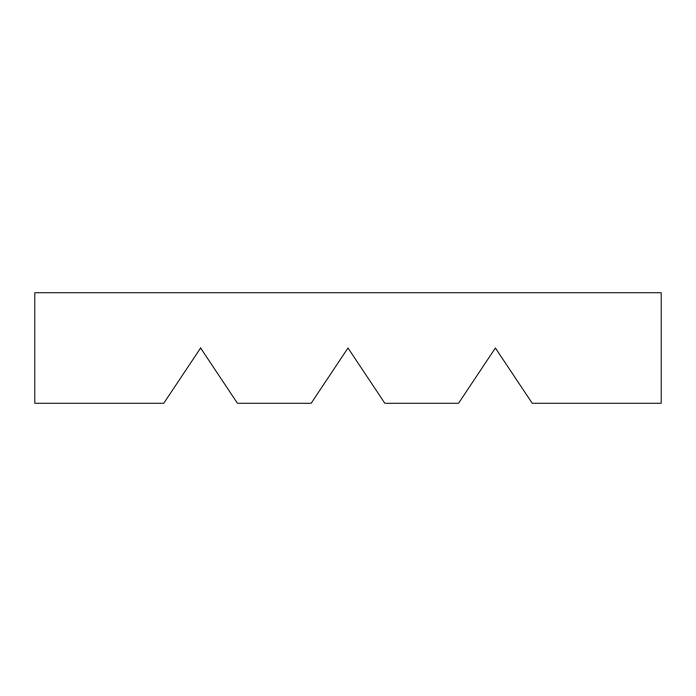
<?xml version="1.0" encoding="UTF-8"?>
<svg xmlns="http://www.w3.org/2000/svg" width="696" height="696" viewBox="0 0 696 696"><rect width="100%" height="100%" fill="white"/><g stroke="black" fill="none" stroke-linecap="round" stroke-linejoin="round"><path stroke-width="1.04" d="M200.613 348L163.769 403.271L34.8 403.271L34.8 292.729L661.2 292.729L661.2 403.271L532.231 403.271L495.387 348L458.542 403.271L384.845 403.271L348 348L311.155 403.271L237.458 403.271L200.613 348"/></g></svg>
